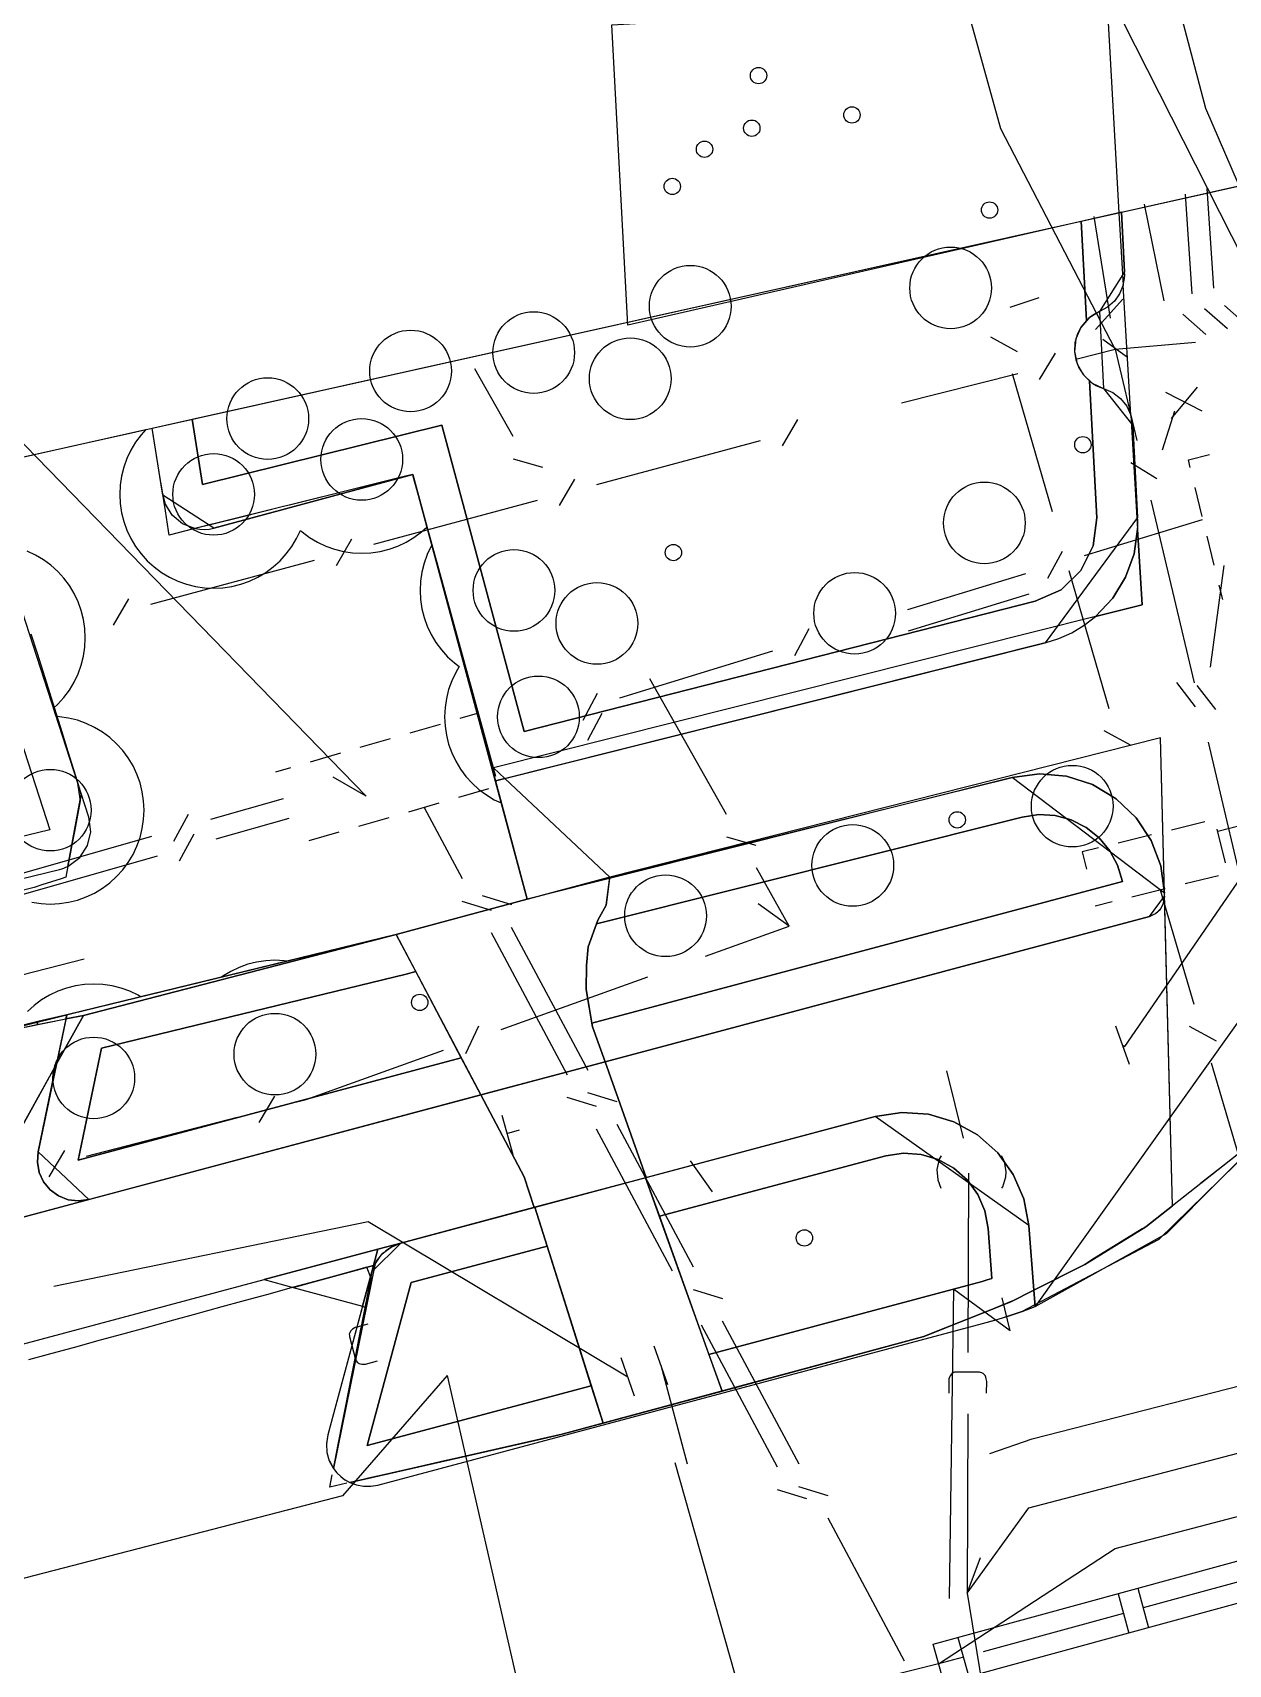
# Model space of a CAD drawing. Header units: metres. Extents: x 16996 to 17837, y 14166 to 14459.
# Drawn here: x 17339.97 to 17369.26, y 14292.68 to 14332.64 of the extents above; entities that cross this region are included whole.
import ezdxf

# ---------------------------------------------------------------- set-up
doc = ezdxf.new("R2010")
doc.units = ezdxf.units.M
for name, color, linetype in [('BOUNDARY', 7, 'Continuous'), ('CURB', 7, 'Continuous'), ('ELECTR_CABLE', 7, 'Continuous'), ('ELECTR_CABLE_COMM', 7, 'Continuous'), ('GAS', 7, 'Continuous'), ('GRASS', 7, 'Continuous'), ('OVERHEAD_POWER_LINE', 7, 'Continuous'), ('ROAD', 7, 'Continuous'), ('SEWER', 7, 'Continuous'), ('SIDEWALK_PATH', 7, 'Continuous'), ('TREE', 3, 'Continuous'), ('WATER_PIPELINE', 7, 'Continuous')]:
    doc.layers.add(name, color=color, linetype=linetype)

# ---------------------------------------------------------------- blocks, each defined once
blk = doc.blocks.new('СНЕЖНОЯГОДНИК_MAGIC_BERRY')
blk.add_circle((0, 0), 0.2)
blk = doc.blocks.new('СПИРЕЯ_БУМАЛЬДА')
blk.add_circle((0, 0), 0.2)
blk = doc.blocks.new('СПИРЕЯ_ALBA')
blk.add_circle((0, 0), 0.2)
blk = doc.blocks.new('ВЕЙНИК_КАРЛ_ФЕСТЕР')
blk.add_circle((0, 0), 0.2)
blk = doc.blocks.new('БРУННЕРА_МИСТЕР_МОРС')
blk.add_circle((0, 0), 0.2)

msp = doc.modelspace()

# ---------------------------------------------------------------- linework, layer by layer
at = {"layer": 'BOUNDARY'}
msp.add_lwpolyline([(17338.127, 14321.894), (17370.376, 14329.08), (17381.805, 14329.08), (17405.2, 14334.923), (17472.643, 14352.865)], dxfattribs=at)
at = {"layer": 'CURB'}
for points in [[(17366.639, 14328.248), (17366.716, 14326.786), (17366.102, 14325.81), (17366.201, 14323.929), (17366.914, 14323.023), (17367.033, 14320.764), (17364.768, 14317.697), (17351.353, 14314.327), (17351.303, 14314.315), (17352.084, 14311.418)], [(17335.825, 14302.587), (17334.886, 14306.055), (17335.589, 14307.281), (17337.098, 14307.69), (17348.873, 14310.552), (17352.084, 14311.418), (17349.279, 14321.822), (17344.41, 14320.51), (17343.161, 14321.319), (17342.902, 14322.958)], [(17351.031, 14315.463), (17350.841, 14316.15), (17350.708, 14316.632), (17350.519, 14317.32), (17350.386, 14317.802), (17350.197, 14318.489), (17350.064, 14318.971), (17349.875, 14319.659), (17349.742, 14320.141), (17349.552, 14320.828), (17349.42, 14321.31), (17349.291, 14321.776), (17349.279, 14321.822), (17349.102, 14321.778), (17348.617, 14321.658), (17347.925, 14321.486), (17347.44, 14321.365), (17346.748, 14321.193), (17346.263, 14321.072), (17346.115, 14321.035), (17345.571, 14320.9), (17345.085, 14320.779), (17344.394, 14320.607), (17343.908, 14320.487), (17343.316, 14320.339), (17343.3, 14320.441), (17343.222, 14320.935), (17343.111, 14321.639)], [(17339.924, 14317.92), (17340.082, 14317.446), (17340.308, 14316.719), (17340.457, 14316.242), (17340.683, 14315.515), (17340.832, 14315.038), (17341.058, 14314.311), (17341.131, 14313.829), (17340.992, 14313.08), (17340.901, 14312.589), (17340.784, 14311.959), (17340.669, 14311.922), (17340.193, 14311.769), (17340.008, 14311.71), (17339.46, 14311.565)], [(17351.258, 14314.637), (17351.163, 14314.981)], [(17335.825, 14302.587), (17337.988, 14304.874), (17338.654, 14308.068), (17338.594, 14308.042), (17340.805, 14308.591), (17340.805, 14308.591), (17340.106, 14305.232), (17341.343, 14304.062), (17367.324, 14310.997), (17367.695, 14311.493), (17367.693, 14311.569), (17363.963, 14314.402), (17352.084, 14311.418)], [(17372.877, 14313.162), (17364.522, 14301.441), (17364.522, 14301.441), (17364.37, 14303.429), (17360.605, 14306.099), (17348.986, 14302.997), (17348.278, 14302.292), (17348.051, 14301.452), (17348.118, 14301.419), (17348.258, 14302.133), (17348.153, 14302.405), (17347.451, 14302.213), (17346.969, 14302.081), (17346.268, 14301.889), (17345.785, 14301.756), (17345.084, 14301.564), (17344.602, 14301.432), (17343.901, 14301.24), (17343.418, 14301.107), (17342.717, 14300.915), (17342.235, 14300.783), (17341.534, 14300.591), (17341.051, 14300.459), (17340.35, 14300.266), (17339.868, 14300.134)], [(17372.847, 14312.595), (17372.844, 14312.563), (17372.799, 14312.225), (17372.747, 14311.888), (17372.741, 14311.854), (17372.648, 14311.363), (17372.619, 14311.219), (17372.543, 14310.887), (17372.531, 14310.838), (17372.469, 14310.637), (17372.321, 14310.159), (17372.1, 14309.444), (17371.927, 14308.976), (17371.615, 14308.296), (17371.406, 14307.842), (17371.161, 14307.308), (17371.073, 14307.173), (17370.802, 14306.753), (17370.396, 14306.125), (17370.125, 14305.705), (17370.083, 14305.64), (17369.556, 14305.225), (17369.163, 14304.915), (17368.575, 14304.453)], [(17367.888, 14303.912), (17367.546, 14303.643)], [(17367.147, 14303.344), (17366.406, 14302.888), (17365.98, 14302.626), (17365.737, 14302.476), (17365.217, 14302.211), (17364.771, 14301.985), (17363.996, 14301.591), (17363.534, 14301.4), (17362.726, 14301.078), (17362.262, 14300.894), (17361.8, 14300.71), (17361.44, 14300.613), (17360.958, 14300.482), (17360.118, 14300.255)], [(17347.405, 14297.807), (17347.546, 14298.521), (17347.642, 14299.011), (17347.783, 14299.725), (17347.88, 14300.215), (17348.021, 14300.929)], [(17358.382, 14299.786), (17357.68, 14299.596), (17357.198, 14299.465), (17356.858, 14299.373), (17356.496, 14299.276), (17356.013, 14299.145), (17355.311, 14298.955), (17354.829, 14298.825), (17354.127, 14298.635), (17353.644, 14298.504), (17352.942, 14298.314), (17352.454, 14298.204), (17351.745, 14298.043), (17351.258, 14297.932), (17350.548, 14297.771), (17350.061, 14297.661), (17349.352, 14297.5), (17348.864, 14297.389), (17348.155, 14297.228)], [(17359.216, 14300.011), (17358.865, 14299.916)], [(17347.667, 14297.118), (17347.25, 14297.023), (17347.308, 14297.317)]]:
    msp.add_lwpolyline(points, dxfattribs=at)
at = {"layer": 'ELECTR_CABLE'}
for points in [[(17372.576, 14321.286), (17365.218, 14335.794), (17363.176, 14343.391)], [(17366.666, 14307.841), (17366.719, 14307.812), (17371.988, 14315.47)], [(17366.834, 14307.37), (17366.498, 14308.312)], [(17355.525, 14299.527), (17355.197, 14300.471)], [(17354.711, 14299.244), (17354.383, 14300.188)], [(17363.062, 14290.533), (17357.425, 14291.554), (17355.707, 14297.619)]]:
    msp.add_lwpolyline(points, dxfattribs=at)
at = {"layer": 'ELECTR_CABLE_COMM'}
for points in [[(17366.487, 14324.887), (17363.687, 14330.29), (17360.736, 14340.907)], [(17368.901, 14326.383), (17368.74, 14328.823)], [(17367.191, 14328.442), (17367.677, 14326.071)], [(17368.371, 14326.248), (17368.205, 14328.691)], [(17365.963, 14328.14), (17366.363, 14325.654)], [(17348.141, 14313.939), (17334.886, 14327.564), (17322.059, 14324.073)], [(17364.615, 14326.145), (17363.902, 14325.915)], [(17366.668, 14326.115), (17365.999, 14325.371)], [(17368.705, 14325.253), (17368.14, 14325.746)], [(17369.233, 14325.388), (17368.669, 14325.882)], [(17369.729, 14325.465), (17369.165, 14325.959)], [(17363.427, 14325.195), (17364.083, 14324.833)], [(17365.553, 14324.654), (17366.487, 14324.887), (17368.452, 14325.063)], [(17366.179, 14325.133), (17366.787, 14324.694)], [(17366.487, 14324.887), (17367.015, 14322.652)], [(17351.736, 14322.748), (17350.799, 14324.409)], [(17364.633, 14324.151), (17365.019, 14324.794)], [(17361.25, 14323.579), (17364.098, 14324.291)], [(17363.963, 14324.294), (17364.938, 14320.913)], [(17368.615, 14323.376), (17367.723, 14323.827)], [(17368.492, 14323.963), (17367.856, 14323.191)], [(17367.94, 14323.37), (17367.637, 14322.417)], [(17358.333, 14322.523), (17358.708, 14323.172)], [(17353.785, 14321.577), (17357.796, 14322.653)], [(17352.466, 14321.995), (17351.744, 14322.196)], [(17366.869, 14322.119), (17367.507, 14321.725)], [(17368.324, 14321.992), (17368.276, 14322.184), (17368.795, 14322.312)], [(17352.873, 14321.058), (17353.248, 14321.708)], [(17368.618, 14320.796), (17368.443, 14321.506)], [(17348.325, 14320.113), (17352.336, 14321.189)], [(17367.36, 14321.192), (17368.417, 14316.722)], [(17365.731, 14319.836), (17368.622, 14320.721)], [(17347.413, 14319.594), (17347.788, 14320.243)], [(17368.912, 14319.599), (17368.737, 14320.31)], [(17342.865, 14318.649), (17346.876, 14319.724)], [(17364.838, 14319.285), (17365.19, 14319.947)], [(17361.405, 14318.511), (17364.297, 14319.397)], [(17365.353, 14319.472), (17366.328, 14316.091)], [(17368.818, 14317.103), (17369.153, 14319.596)], [(17361.421, 14317.993), (17364.378, 14318.899)], [(17369.119, 14318.758), (17369.032, 14319.114)], [(17341.953, 14318.13), (17342.328, 14318.779)], [(17358.639, 14317.387), (17358.991, 14318.049)], [(17354.351, 14316.351), (17358.098, 14317.499)], [(17356.961, 14313.492), (17355.086, 14316.814)], [(17353.458, 14315.801), (17353.809, 14316.463)], [(17368.45, 14316.128), (17367.995, 14316.724)], [(17368.946, 14316.062), (17368.491, 14316.657)], [(17349.217, 14315.495), (17349.958, 14315.71)], [(17350.438, 14315.85), (17350.863, 14315.973), (17350.955, 14315.656)], [(17353.571, 14315.313), (17353.923, 14315.975)], [(17347.995, 14315.141), (17348.737, 14315.356)], [(17366.208, 14315.551), (17366.864, 14315.189)], [(17368.762, 14315.262), (17369.818, 14310.792)], [(17346.774, 14314.786), (17347.515, 14315.001)], [(17351.094, 14315.175), (17351.309, 14314.434)], [(17345.923, 14314.539), (17346.294, 14314.647)], [(17348.141, 14313.939), (17347.334, 14314.409)], [(17351.139, 14314.124), (17350.397, 14313.909)], [(17344.331, 14313.377), (17346.113, 14313.887)], [(17349.917, 14313.77), (17349.176, 14313.555)], [(17349.558, 14313.663), (17350.49, 14311.923)], [(17343.428, 14312.843), (17343.792, 14313.498)], [(17344.469, 14312.897), (17346.251, 14313.407)], [(17348.696, 14313.415), (17347.954, 14313.2)], [(17368.68, 14313.315), (17367.862, 14313.114)], [(17368.995, 14313.083), (17370.749, 14313.533)], [(17339.325, 14311.944), (17342.889, 14312.964)], [(17343.566, 14312.363), (17343.93, 14313.018)], [(17347.474, 14313.061), (17346.733, 14312.846)], [(17357.691, 14312.738), (17356.969, 14312.939)], [(17367.376, 14312.995), (17366.558, 14312.793)], [(17369.184, 14312.314), (17368.983, 14313.132)], [(17339.463, 14311.464), (17343.027, 14312.484)], [(17366.073, 14312.674), (17365.675, 14312.576), (17365.778, 14312.156)], [(17356.45, 14310.026), (17358.502, 14310.762), (17357.699, 14312.185)], [(17366.893, 14311.481), (17367.711, 14311.682)], [(17367.589, 14311.652), (17368.413, 14308.852)], [(17368.197, 14311.802), (17369.015, 14312.003)], [(17350.486, 14311.37), (17351.203, 14311.154)], [(17350.98, 14311.506), (17351.697, 14311.289)], [(17358.502, 14310.762), (17357.743, 14311.307)], [(17365.998, 14311.261), (17366.407, 14311.362)], [(17351.198, 14310.601), (17353.063, 14307.12)], [(17351.693, 14310.737), (17353.568, 14307.235)], [(17332.664, 14309.624), (17337.567, 14309.017), (17341.23, 14309.961)], [(17351.447, 14308.231), (17355.038, 14309.519)], [(17350.581, 14307.639), (17350.901, 14308.317)], [(17368.296, 14308.312), (17368.954, 14307.953)], [(17346.438, 14306.458), (17346.668, 14306.517), (17350.035, 14307.725)], [(17368.837, 14307.413), (17369.487, 14305.203), (17370.489, 14301.812)], [(17345.521, 14305.947), (17345.902, 14306.593)], [(17353.058, 14306.568), (17353.776, 14306.351)], [(17353.564, 14306.683), (17354.281, 14306.466)], [(17341.292, 14305.129), (17344.986, 14306.083)], [(17353.771, 14305.798), (17355.636, 14302.318)], [(17354.277, 14305.913), (17356.152, 14302.412)], [(17340.375, 14304.619), (17340.756, 14305.265)], [(17356.624, 14304.251), (17356.084, 14305.013)], [(17354.547, 14299.716), (17348.191, 14303.517), (17340.488, 14301.93)], [(17356.148, 14301.859), (17356.865, 14301.642)], [(17356.344, 14300.995), (17358.208, 14297.515)], [(17356.861, 14301.089), (17358.736, 14297.588)], [(17358.204, 14296.962), (17358.921, 14296.745)], [(17358.732, 14297.035), (17359.449, 14296.818)], [(17359.445, 14296.266), (17361.32, 14292.764)]]:
    msp.add_lwpolyline(points, dxfattribs=at)
at = {"layer": 'GAS'}
for points in [[(17381.348, 14298.452), (17381.612, 14297.488), (17362.292, 14292.208), (17362.028, 14293.172), (17381.348, 14298.452)], [(17362.16, 14292.69), (17366.482, 14295.518), (17374.091, 14297.511)], [(17370.612, 14295), (17367.171, 14294.06)], [(17367.039, 14294.542), (17367.303, 14293.577)], [(17366.557, 14294.41), (17366.821, 14293.445)], [(17366.689, 14293.928), (17363.248, 14292.987)], [(17362.634, 14293.338), (17362.897, 14292.373)], [(17362.766, 14292.855), (17362.16, 14292.69), (17359.306, 14291.985)]]:
    msp.add_lwpolyline(points, dxfattribs=at)
at = {"layer": 'GRASS'}
for points in [[(17366.573, 14328.233), (17354.548, 14325.475), (17354.158, 14332.834), (17355.315, 14332.896), (17354.785, 14346.097), (17365.442, 14348.471)], [(17365.778, 14325.592), (17365.646, 14325.429), (17365.553, 14325.244), (17365.499, 14325.044), (17365.488, 14324.835), (17365.521, 14324.628), (17365.595, 14324.434), (17365.708, 14324.26), (17365.855, 14324.112), (17366.032, 14320.758), (17365.948, 14320.071), (17365.645, 14319.468), (17365.16, 14319), (17364.528, 14318.715), (17352.011, 14315.527), (17349.989, 14323.03), (17344.134, 14321.573), (17343.88, 14323.176), (17365.65, 14328.027)], [(17366.102, 14325.81), (17366.013, 14325.768), (17365.929, 14325.717), (17365.85, 14325.658), (17365.778, 14325.592), (17365.65, 14328.027), (17366.573, 14328.233), (17366.679, 14326.456), (17366.592, 14326.249), (17366.464, 14326.068), (17366.299, 14325.919)], [(17366.679, 14326.456), (17366.698, 14326.537), (17366.711, 14326.619), (17366.717, 14326.702), (17366.716, 14326.786), (17366.639, 14328.248), (17366.573, 14328.233)], [(17365.855, 14324.112), (17365.935, 14324.053), (17366.019, 14324.003), (17366.108, 14323.962), (17366.201, 14323.929), (17366.425, 14323.831), (17366.616, 14323.684), (17366.766, 14323.496), (17366.868, 14323.274), (17367.034, 14320.485), (17366.947, 14319.878), (17366.74, 14319.307), (17366.423, 14318.789), (17366.004, 14318.342), (17351.258, 14314.637), (17349.279, 14321.822), (17343.946, 14320.496), (17343.639, 14320.616), (17343.392, 14320.822), (17343.222, 14321.096), (17343.146, 14321.417), (17342.902, 14322.958), (17343.88, 14323.176), (17344.134, 14321.573), (17349.989, 14323.03), (17352.011, 14315.527), (17364.528, 14318.715), (17365.16, 14319), (17365.645, 14319.468), (17365.948, 14320.071), (17366.032, 14320.758)], [(17366.914, 14323.023), (17366.909, 14323.087), (17366.899, 14323.15), (17366.886, 14323.212), (17366.868, 14323.274), (17367.034, 14320.485), (17367.035, 14320.566), (17367.035, 14320.648), (17367.033, 14320.729), (17367.03, 14320.811)], [(17349.279, 14321.822), (17343.946, 14320.496), (17344.062, 14320.479), (17344.179, 14320.476), (17344.295, 14320.486), (17344.41, 14320.51)], [(17351.258, 14314.637), (17349.279, 14321.822), (17351.303, 14314.315), (17351.538, 14314.374)], [(17338.993, 14320.67), (17331.934, 14318.758), (17332.682, 14315.996), (17332.716, 14315.707), (17332.667, 14315.425), (17332.541, 14315.169), (17332.342, 14314.955), (17332.144, 14314.741), (17332.017, 14314.485), (17331.968, 14314.203), (17332.003, 14313.913), (17332.919, 14310.532), (17335.036, 14311.127), (17335.89, 14310.989), (17336.227, 14311.08), (17340.629, 14312.15), (17340.682, 14312.165), (17340.733, 14312.182), (17340.784, 14312.201), (17340.833, 14312.224), (17341.16, 14313.984), (17341.058, 14314.311)], [(17333.647, 14316.258), (17333.16, 14318.054), (17338.336, 14319.456), (17340.393, 14313.122), (17335.978, 14312.049), (17333.71, 14311.434), (17332.968, 14314.175), (17333.365, 14314.602), (17333.618, 14315.115), (17333.716, 14315.678)], [(17364.768, 14317.697), (17365.104, 14317.803), (17365.424, 14317.947), (17365.725, 14318.127), (17366.004, 14318.342), (17351.258, 14314.637), (17351.538, 14314.374)], [(17366.661, 14311.855), (17353.669, 14308.387), (17353.685, 14308.297), (17353.99, 14307.438), (17367.324, 14310.997), (17367.475, 14311.066), (17367.593, 14311.178), (17367.669, 14311.321), (17367.695, 14311.486), (17367.693, 14311.569), (17367.6, 14312.237), (17367.364, 14312.86), (17366.996, 14313.416), (17366.509, 14313.881), (17365.929, 14314.226), (17365.295, 14314.432), (17364.631, 14314.492), (17363.963, 14314.402), (17354.103, 14311.925), (17354.019, 14311.27), (17353.814, 14310.91), (17353.779, 14310.813), (17364.207, 14313.432), (17364.612, 14313.491), (17365.018, 14313.466), (17365.409, 14313.36), (17365.775, 14313.175), (17366.096, 14312.919), (17366.355, 14312.607), (17366.545, 14312.249)], [(17341.344, 14313.431), (17341.058, 14314.311), (17341.16, 14313.984), (17340.833, 14312.224), (17341.123, 14312.439), (17341.314, 14312.732), (17341.392, 14313.073)], [(17366.661, 14311.855), (17366.545, 14312.249), (17366.355, 14312.607), (17366.096, 14312.919), (17365.775, 14313.175), (17365.409, 14313.36), (17365.018, 14313.466), (17364.612, 14313.491), (17364.207, 14313.432), (17353.779, 14310.813), (17353.576, 14310.249), (17353.537, 14309.797), (17353.528, 14309.205), (17353.669, 14308.387)], [(17350.95, 14306.627), (17353.99, 14307.438), (17353.685, 14308.297), (17353.528, 14309.205), (17353.537, 14309.797), (17353.576, 14310.249), (17353.814, 14310.91), (17354.019, 14311.27), (17354.107, 14311.963), (17348.873, 14310.552)], [(17340.551, 14307.371), (17340.106, 14305.232), (17340.086, 14304.977), (17340.131, 14304.729), (17340.236, 14304.5), (17340.398, 14304.302), (17340.605, 14304.151), (17340.839, 14304.059), (17341.089, 14304.028), (17341.343, 14304.062), (17350.95, 14306.627), (17350.47, 14307.533), (17341.085, 14305.028), (17341.656, 14307.769), (17349.121, 14309.583), (17349.353, 14309.646), (17348.873, 14310.552), (17341.22, 14308.575)], [(17348.873, 14310.552), (17340.805, 14308.591), (17340.784, 14308.488), (17341.22, 14308.575)], [(17349.353, 14309.646), (17349.121, 14309.583), (17341.656, 14307.769), (17341.085, 14305.028), (17350.47, 14307.533)], [(17341.22, 14308.575), (17340.784, 14308.488), (17340.551, 14307.371)], [(17355.321, 14303.653), (17360.863, 14305.133), (17361.298, 14305.199), (17361.733, 14305.169), (17362.15, 14305.045), (17362.535, 14304.832), (17362.865, 14304.539), (17363.119, 14304.185), (17363.291, 14303.785), (17363.373, 14303.352), (17363.466, 14302.133), (17363.345, 14302.096), (17363.223, 14302.06), (17363.101, 14302.025), (17362.979, 14301.992), (17356.535, 14300.272), (17356.858, 14299.373), (17361.8, 14300.71), (17363.929, 14301.557), (17364.491, 14301.842), (17364.37, 14303.429), (17364.247, 14304.078), (17363.989, 14304.678), (17363.608, 14305.208), (17363.114, 14305.647), (17362.536, 14305.968), (17361.91, 14306.153), (17361.258, 14306.198), (17360.605, 14306.099), (17354.981, 14304.598)], [(17363.373, 14303.352), (17363.291, 14303.785), (17363.119, 14304.185), (17362.865, 14304.539), (17362.535, 14304.832), (17362.15, 14305.045), (17361.733, 14305.169), (17361.298, 14305.199), (17360.863, 14305.133), (17355.321, 14303.653), (17356.535, 14300.272), (17362.979, 14301.992), (17363.101, 14302.025), (17363.223, 14302.06), (17363.345, 14302.096), (17363.466, 14302.133)], [(17354.981, 14304.598), (17352.269, 14303.874), (17353.943, 14298.585), (17356.858, 14299.373)], [(17348.986, 14302.997), (17348.791, 14302.923), (17348.618, 14302.811), (17348.471, 14302.666), (17348.357, 14302.493), (17347.339, 14297.473), (17347.421, 14297.369), (17347.515, 14297.277), (17347.621, 14297.198), (17347.737, 14297.134), (17352.454, 14298.204), (17352.942, 14298.314), (17353.943, 14298.585), (17353.653, 14299.503), (17348.164, 14298.038), (17349.244, 14302.031), (17352.571, 14302.919), (17352.269, 14303.874)], [(17352.571, 14302.919), (17349.244, 14302.031), (17348.164, 14298.038), (17353.653, 14299.503)], [(17348.321, 14302.452), (17347.199, 14298.299), (17347.165, 14298.084), (17347.178, 14297.871), (17347.237, 14297.664), (17347.339, 14297.473)], [(17364.491, 14301.842), (17363.929, 14301.557), (17361.8, 14300.71), (17352.942, 14298.314), (17347.737, 14297.134), (17347.902, 14297.073), (17348.074, 14297.042), (17348.249, 14297.041), (17348.422, 14297.071), (17363.237, 14301.026), (17363.562, 14301.117), (17363.885, 14301.217), (17364.204, 14301.325), (17364.522, 14301.441)]]:
    msp.add_lwpolyline(points, close=True, dxfattribs=at)
at = {"layer": 'OVERHEAD_POWER_LINE'}
msp.add_lwpolyline([(17356.006, 14297.584), (17355.361, 14299.999)], dxfattribs=at)
at = {"layer": 'ROAD'}
for points in [[(17338.549, 14321.988), (17342.743, 14322.923), (17342.627, 14322.794), (17342.492, 14322.613), (17342.376, 14322.419), (17342.28, 14322.215), (17342.204, 14322.003), (17342.149, 14321.784), (17342.116, 14321.56), (17342.105, 14321.335), (17342.116, 14321.109), (17342.149, 14320.886), (17342.204, 14320.667), (17342.28, 14320.455), (17342.376, 14320.251), (17342.492, 14320.057), (17342.627, 14319.876), (17342.778, 14319.709), (17342.945, 14319.557), (17343.127, 14319.422), (17343.32, 14319.306), (17343.524, 14319.21), (17343.737, 14319.134), (17343.956, 14319.079), (17344.179, 14319.046), (17344.405, 14319.035), (17344.63, 14319.046), (17344.853, 14319.079), (17345.072, 14319.134), (17345.285, 14319.21), (17345.489, 14319.306), (17345.682, 14319.422), (17345.864, 14319.557), (17346.031, 14319.709), (17346.182, 14319.876), (17346.317, 14320.057), (17346.433, 14320.251), (17346.529, 14320.453), (17346.572, 14320.413), (17346.754, 14320.278), (17346.947, 14320.162), (17347.151, 14320.066), (17347.364, 14319.99), (17347.583, 14319.935), (17347.806, 14319.902), (17348.032, 14319.891), (17348.257, 14319.902), (17348.48, 14319.935), (17348.699, 14319.99), (17348.912, 14320.066), (17349.116, 14320.162), (17349.309, 14320.278), (17349.491, 14320.413), (17349.625, 14320.535), (17349.745, 14320.092), (17349.73, 14320.067), (17349.634, 14319.863), (17349.558, 14319.651), (17349.503, 14319.432), (17349.47, 14319.208), (17349.459, 14318.983), (17349.47, 14318.757), (17349.503, 14318.534), (17349.558, 14318.315), (17349.634, 14318.103), (17349.73, 14317.899), (17349.846, 14317.705), (17349.981, 14317.524), (17350.132, 14317.357), (17350.299, 14317.205), (17350.419, 14317.116), (17350.332, 14316.97), (17350.236, 14316.766), (17350.16, 14316.554), (17350.105, 14316.335), (17350.072, 14316.111), (17350.061, 14315.886), (17350.072, 14315.66), (17350.105, 14315.437), (17350.16, 14315.218), (17350.236, 14315.006), (17350.332, 14314.802), (17350.448, 14314.608), (17350.583, 14314.427), (17350.734, 14314.26), (17350.901, 14314.108), (17351.083, 14313.973), (17351.276, 14313.857), (17351.448, 14313.776), (17352.084, 14311.419), (17352.084, 14311.418), (17352.083, 14311.417), (17348.873, 14310.552), (17346.201, 14309.902), (17346.131, 14309.913), (17345.906, 14309.924), (17345.68, 14309.913), (17345.457, 14309.88), (17345.238, 14309.825), (17345.025, 14309.749), (17344.821, 14309.652), (17344.628, 14309.536), (17344.595, 14309.512), (17342.616, 14309.031), (17342.552, 14309.069), (17342.348, 14309.166), (17342.135, 14309.242), (17341.916, 14309.297), (17341.693, 14309.33), (17341.468, 14309.341), (17341.242, 14309.33), (17341.019, 14309.297), (17340.8, 14309.242), (17340.587, 14309.166), (17340.383, 14309.069), (17340.19, 14308.953), (17340.008, 14308.819), (17339.841, 14308.667)], [(17339.953, 14311.344), (17340.176, 14311.311), (17340.402, 14311.3), (17340.627, 14311.311), (17340.85, 14311.344), (17341.069, 14311.399), (17341.282, 14311.475), (17341.486, 14311.571), (17341.679, 14311.687), (17341.861, 14311.822), (17342.028, 14311.974), (17342.179, 14312.141), (17342.314, 14312.322), (17342.43, 14312.516), (17342.526, 14312.72), (17342.602, 14312.932), (17342.657, 14313.151), (17342.69, 14313.374), (17342.702, 14313.6), (17342.69, 14313.825), (17342.657, 14314.049), (17342.602, 14314.268), (17342.526, 14314.48), (17342.43, 14314.684), (17342.314, 14314.878), (17342.179, 14315.059), (17342.028, 14315.226), (17341.861, 14315.378), (17341.679, 14315.512), (17341.486, 14315.628), (17341.282, 14315.725), (17341.069, 14315.801), (17340.85, 14315.856), (17340.627, 14315.889), (17340.545, 14315.893), (17340.478, 14316.098), (17340.585, 14316.195), (17340.736, 14316.362), (17340.871, 14316.543), (17340.987, 14316.737), (17341.083, 14316.941), (17341.159, 14317.153), (17341.214, 14317.372), (17341.247, 14317.595), (17341.259, 14317.821), (17341.247, 14318.046), (17341.214, 14318.27), (17341.159, 14318.489), (17341.083, 14318.701), (17340.987, 14318.905), (17340.871, 14319.099), (17340.736, 14319.28), (17340.585, 14319.447), (17340.418, 14319.599), (17340.236, 14319.733), (17340.043, 14319.849), (17339.839, 14319.946)], [(17339.596, 14300.491), (17345.639, 14302.104), (17345.641, 14302.104), (17346.352, 14301.912), (17348.051, 14301.453), (17348.052, 14301.452), (17348.051, 14301.451), (17347.2, 14298.299), (17347.199, 14298.298), (17347.166, 14298.086), (17347.166, 14298.083), (17347.179, 14297.872), (17347.179, 14297.87), (17347.237, 14297.665), (17347.238, 14297.663), (17347.339, 14297.474), (17347.34, 14297.473), (17347.421, 14297.37), (17347.422, 14297.369), (17347.515, 14297.278), (17347.516, 14297.277), (17347.621, 14297.199), (17347.622, 14297.198), (17347.737, 14297.134), (17347.738, 14297.133), (17347.902, 14297.073), (17347.903, 14297.073), (17348.074, 14297.042), (17348.075, 14297.042), (17348.248, 14297.041), (17348.25, 14297.041), (17348.422, 14297.072), (17348.423, 14297.072), (17363.237, 14301.026), (17363.483, 14301.094), (17363.728, 14301.167), (17363.971, 14301.245), (17364.212, 14301.328), (17364.214, 14301.328), (17367.548, 14303.085), (17367.55, 14303.086), (17370.193, 14305.667)]]:
    msp.add_lwpolyline(points, dxfattribs=at)
at = {"layer": 'SEWER'}
for points in [[(17362.354, 14307.216), (17362.761, 14305.563)], [(17362.221, 14305.137), (17362.173, 14305.056), (17362.115, 14304.802), (17362.137, 14304.543), (17362.218, 14304.344)], [(17363.813, 14304.742), (17363.773, 14304.999), (17363.704, 14305.138)], [(17362.891, 14304.712), (17362.878, 14300.316)], [(17363.709, 14304.345), (17363.729, 14304.373), (17363.805, 14304.622), (17363.813, 14304.742)], [(17363.909, 14300.845), (17362.525, 14301.865), (17362.422, 14294.296)], [(17363.909, 14300.845), (17363.72, 14301.657)], [(17348.178, 14301.009), (17347.909, 14300.938), (17347.872, 14300.926), (17347.845, 14300.912), (17347.808, 14300.89), (17347.777, 14300.863), (17347.756, 14300.836), (17347.739, 14300.8), (17347.727, 14300.764), (17347.728, 14300.736), (17347.73, 14300.708), (17347.88, 14300.142), (17347.891, 14300.119), (17347.903, 14300.101), (17347.923, 14300.08), (17347.943, 14300.067), (17347.971, 14300.05), (17348.001, 14300.037), (17348.035, 14300.032), (17348.084, 14300.028), (17348.12, 14300.033), (17348.42, 14300.112)], [(17350.123, 14299.751), (17347.562, 14296.806), (17335.226, 14293.618)], [(17350.123, 14299.751), (17351.959, 14291.717)], [(17363.336, 14299.325), (17363.337, 14299.603), (17363.335, 14299.642), (17363.328, 14299.672), (17363.316, 14299.713), (17363.298, 14299.75), (17363.278, 14299.777), (17363.248, 14299.803), (17363.216, 14299.823), (17363.188, 14299.83), (17363.161, 14299.835), (17362.576, 14299.837), (17362.551, 14299.832), (17362.53, 14299.826), (17362.505, 14299.812), (17362.486, 14299.796), (17362.463, 14299.773), (17362.443, 14299.748), (17362.429, 14299.716), (17362.413, 14299.67), (17362.408, 14299.633), (17362.407, 14299.323)], [(17363.418, 14297.84), (17364.447, 14298.203), (17370.96, 14299.87)], [(17362.873, 14298.816), (17362.86, 14294.42)], [(17362.86, 14294.42), (17364.367, 14296.51), (17371.272, 14298.314)], [(17362.86, 14294.42), (17363.184, 14295.296)], [(17362.86, 14294.42), (17364.652, 14283.399)]]:
    msp.add_lwpolyline(points, dxfattribs=at)
at = {"layer": 'SIDEWALK_PATH'}
for points in [[(17370.083, 14305.64), (17367.888, 14303.912), (17367.596, 14315.369), (17354.107, 14311.963), (17351.538, 14314.374), (17364.768, 14317.697), (17365.104, 14317.803), (17365.424, 14317.947), (17365.725, 14318.127), (17366.004, 14318.342), (17367.145, 14318.628), (17367.034, 14320.485), (17367.036, 14320.555), (17367.037, 14320.625), (17367.035, 14320.695), (17367.033, 14320.764), (17366.912, 14323.049), (17366.906, 14323.107), (17366.897, 14323.163), (17366.884, 14323.219), (17366.868, 14323.274), (17366.679, 14326.456), (17366.698, 14326.537), (17366.711, 14326.619), (17366.717, 14326.702), (17366.716, 14326.786), (17366.639, 14328.248), (17369.514, 14328.888)], [(17338.806, 14308.093), (17340.784, 14308.488), (17340.551, 14307.371), (17339.48, 14305.441)]]:
    msp.add_lwpolyline(points, dxfattribs=at)
for points in [[(17366.679, 14326.456), (17366.592, 14326.249), (17366.464, 14326.068), (17366.299, 14325.919), (17366.102, 14325.81), (17365.839, 14325.648), (17365.641, 14325.42), (17365.52, 14325.142), (17365.488, 14324.835), (17365.552, 14324.532), (17365.701, 14324.269), (17365.922, 14324.062), (17366.201, 14323.929), (17366.425, 14323.831), (17366.616, 14323.684), (17366.766, 14323.496), (17366.868, 14323.274)], [(17366.004, 14318.342), (17366.423, 14318.789), (17366.74, 14319.307), (17366.947, 14319.878), (17367.034, 14320.485), (17367.145, 14318.628)], [(17367.596, 14315.369), (17354.107, 14311.963), (17363.963, 14314.402), (17364.631, 14314.492), (17365.295, 14314.432), (17365.929, 14314.226), (17366.509, 14313.881), (17366.996, 14313.416), (17367.364, 14312.86), (17367.6, 14312.237), (17367.693, 14311.569)], [(17351.538, 14314.374), (17351.303, 14314.315), (17352.084, 14311.418), (17354.107, 14311.963)], [(17372.844, 14312.563), (17372.799, 14312.225), (17372.721, 14311.72), (17372.619, 14311.219), (17372.536, 14310.853), (17372.014, 14309.165), (17371.161, 14307.308), (17370.083, 14305.64), (17367.236, 14303.398), (17365.737, 14302.476), (17364.491, 14301.842), (17364.522, 14301.441), (17367.744, 14303.231), (17370.292, 14305.797), (17372.036, 14308.966)], [(17364.37, 14303.429), (17364.491, 14301.842), (17365.737, 14302.476), (17367.236, 14303.398), (17367.888, 14303.912), (17367.695, 14311.493), (17367.671, 14311.326), (17367.595, 14311.181), (17367.477, 14311.067), (17367.324, 14310.997), (17353.99, 14307.438), (17354.999, 14304.602), (17360.605, 14306.099), (17361.258, 14306.198), (17361.91, 14306.153), (17362.536, 14305.968), (17363.114, 14305.647), (17363.608, 14305.208), (17363.989, 14304.678), (17364.247, 14304.078)], [(17338.654, 14308.068), (17338.806, 14308.093), (17340.085, 14308.348), (17340.1, 14308.42)], [(17340.784, 14308.488), (17340.805, 14308.591), (17340.1, 14308.42), (17340.085, 14308.348)], [(17338.536, 14303.313), (17341.343, 14304.062), (17341.089, 14304.028), (17340.839, 14304.059), (17340.605, 14304.151), (17340.398, 14304.302), (17340.236, 14304.5), (17340.131, 14304.729), (17340.086, 14304.977), (17340.106, 14305.232), (17340.551, 14307.371), (17338.44, 14303.569)], [(17352.252, 14303.869), (17354.999, 14304.602), (17353.99, 14307.438), (17350.95, 14306.627), (17352.012, 14304.619)], [(17350.95, 14306.627), (17338.536, 14303.313), (17339.596, 14300.491), (17345.64, 14302.104), (17348.429, 14302.849), (17348.986, 14302.997), (17352.252, 14303.869), (17352.012, 14304.619)], [(17348.322, 14302.452), (17348.429, 14302.849), (17345.64, 14302.104), (17346.352, 14301.912)], [(17348.986, 14302.997), (17348.429, 14302.849), (17348.288, 14302.327), (17348.393, 14302.558), (17348.551, 14302.752), (17348.751, 14302.901)], [(17348.278, 14302.292), (17348.322, 14302.452), (17346.352, 14301.912), (17348.051, 14301.452)]]:
    msp.add_lwpolyline(points, close=True, dxfattribs=at)
at = {"layer": 'TREE'}
for centre in [(17362.454, 14326.392), (17356.077, 14325.942), (17352.242, 14324.807), (17349.228, 14324.357), (17354.608, 14324.167), (17345.729, 14323.19), (17348.031, 14322.191), (17344.404, 14321.335), (17363.28, 14320.635), (17351.759, 14318.983), (17360.103, 14318.421), (17353.791, 14318.173), (17352.36, 14315.886), (17340.402, 14313.6), (17365.433, 14313.698), (17360.057, 14312.246), (17355.471, 14311.013), (17345.905, 14307.624), (17341.467, 14307.041)]:
    msp.add_circle(centre, 1, dxfattribs=at)
at = {"layer": 'WATER_PIPELINE'}
for points in [[(17370.746, 14326.061), (17368.705, 14330.782), (17365.413, 14343.257)], [(17351.459, 14306.126), (17351.735, 14305.167)], [(17351.587, 14305.68), (17351.896, 14305.769)]]:
    msp.add_lwpolyline(points, dxfattribs=at)

# ---------------------------------------------------------------- block references
at = {"layer": 'BUSH'}
for name, p in [('ВЕЙНИК_КАРЛ_ФЕСТЕР', (17357.749, 14331.591)), ('ВЕЙНИК_КАРЛ_ФЕСТЕР', (17360.036, 14330.627)), ('СНЕЖНОЯГОДНИК_MAGIC_BERRY', (17357.585, 14330.303)), ('СПИРЕЯ_БУМАЛЬДА', (17356.426, 14329.788)), ('БРУННЕРА_МИСТЕР_МОРС', (17355.638, 14328.876)), ('СПИРЕЯ_ALBA', (17363.407, 14328.299)), ('СПИРЕЯ_БУМАЛЬДА', (17365.692, 14322.551)), ('ВЕЙНИК_КАРЛ_ФЕСТЕР', (17355.664, 14319.91)), ('СНЕЖНОЯГОДНИК_MAGIC_BERRY', (17362.615, 14313.363)), ('СПИРЕЯ_ALBA', (17349.451, 14308.891)), ('БРУННЕРА_МИСТЕР_МОРС', (17358.873, 14303.124))]:
    msp.add_blockref(name, p, dxfattribs=at)

doc.saveas('drawing.dxf')
